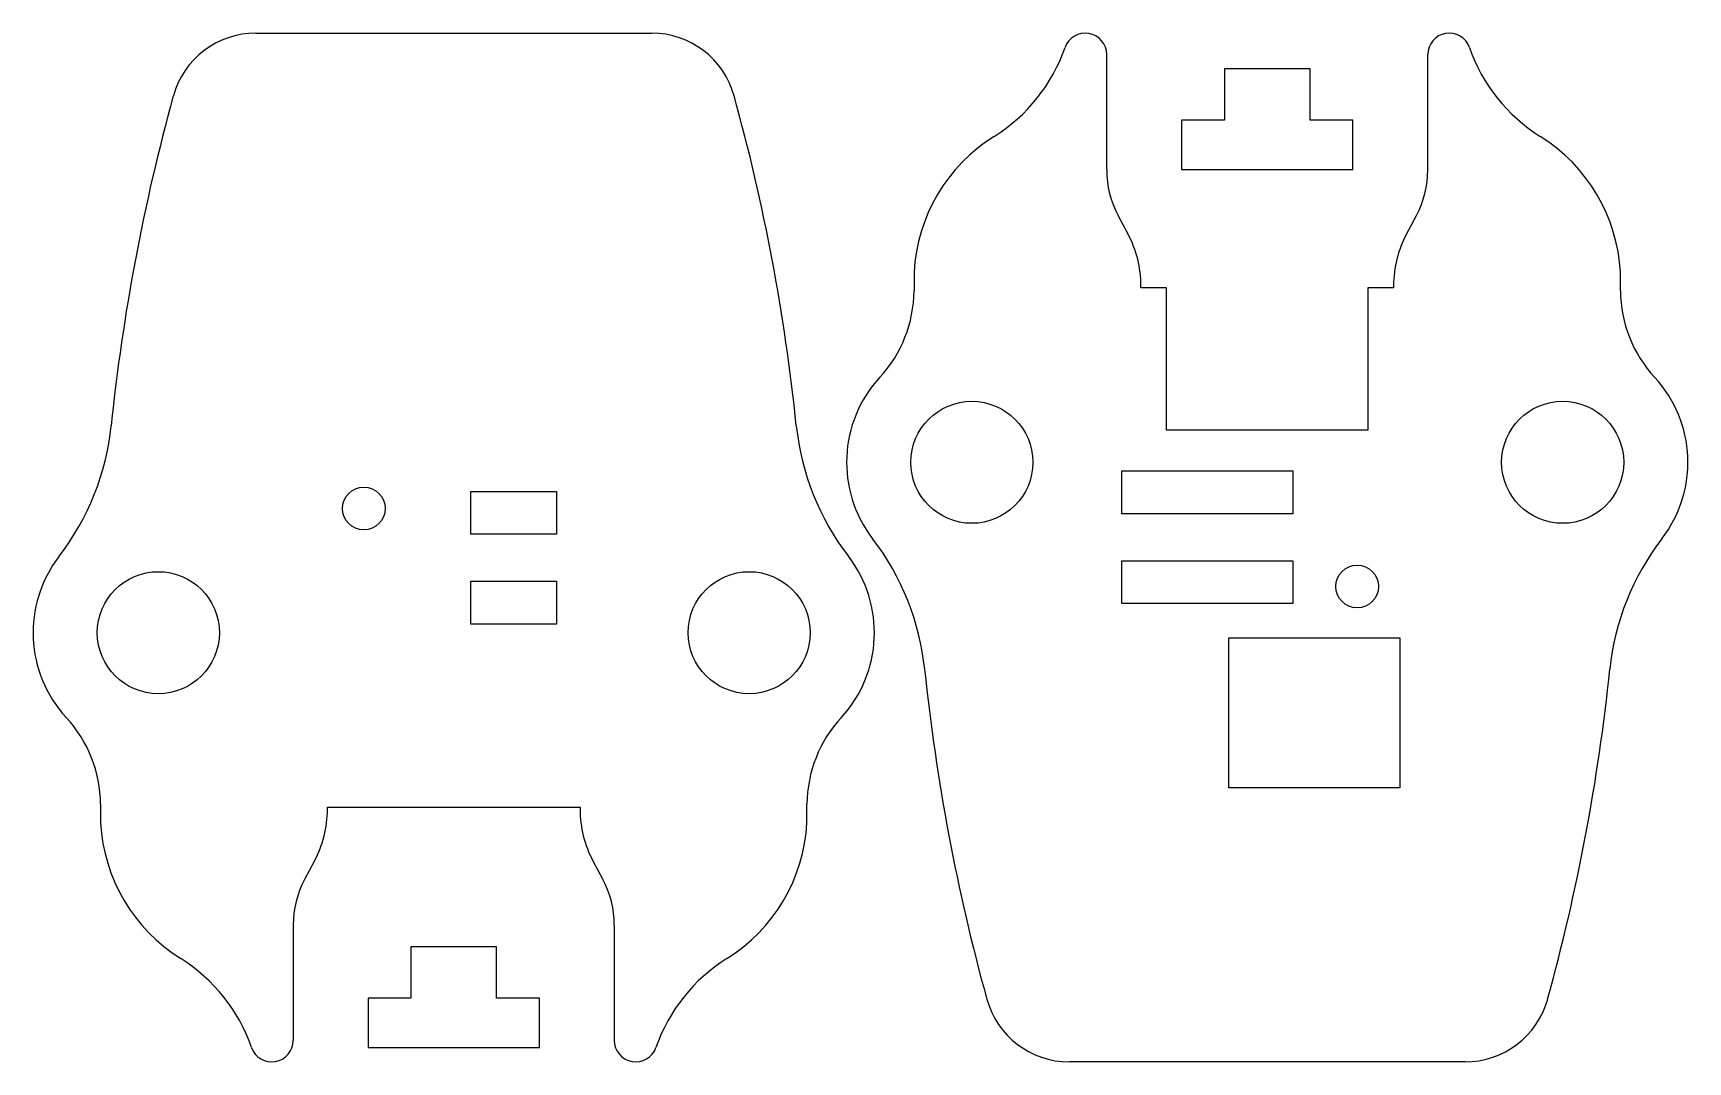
# Model space of a CAD drawing. Header units: millimetres. Extents: x 79.4 to 156.7, y 352 to 400.
import ezdxf

# ---------------------------------------------------------------- set-up
doc = ezdxf.new("R2010")
doc.units = ezdxf.units.MM
for name, color, linetype in [('View034', 7, 'CONTINUOUS'), ('View035', 7, 'CONTINUOUS'), ('View036', 7, 'CONTINUOUS'), ('View037', 7, 'CONTINUOUS')]:
    doc.layers.add(name, color=color, linetype=linetype)

msp = doc.modelspace()

# ---------------------------------------------------------------- linework, layer by layer
at = {"layer": 'View034'}
for p, q in [((129.5, 393.629), (129.5, 399.021)), ((144.5, 393.629), (144.5, 399.021)), ((130.5, 390.629), (130.029, 391.511)), ((143.5, 390.629), (143.971, 391.511)), ((120.5, 388.853), (120.5, 387.979)), ((153.5, 387.979), (153.5, 388.853)), ((131.1, 388.129), (131.1, 388.229)), ((132.3, 388.129), (131.1, 388.129)), ((132.3, 381.479), (132.3, 388.129)), ((142.9, 388.129), (141.7, 388.129)), ((141.7, 388.129), (141.7, 381.479)), ((142.9, 388.229), (142.9, 388.129)), ((141.7, 381.479), (132.3, 381.479)), ((130.2, 377.579), (130.2, 379.579)), ((130.2, 379.579), (138.2, 379.579)), ((138.2, 379.579), (138.2, 377.579)), ((138.2, 377.579), (130.2, 377.579)), ((130.2, 373.379), (130.2, 375.379)), ((130.2, 375.379), (138.2, 375.379)), ((138.2, 375.379), (138.2, 373.379)), ((138.2, 373.379), (130.2, 373.379)), ((135.2, 364.779), (135.2, 371.779)), ((135.2, 371.779), (143.2, 371.779)), ((143.2, 371.779), (143.2, 364.779)), ((143.2, 364.779), (135.2, 364.779)), ((146.244, 351.979), (127.756, 351.979))]:
    msp.add_line(p, q, dxfattribs=at)
for centre, radius in [((123.2, 379.979), 2.85), ((150.8, 379.979), 2.85), ((141.2, 374.179), 1)]:
    msp.add_circle(centre, radius, dxfattribs=at)
for centre, radius, start, end in [((128.5, 399.021), 1, 0, 160.812), ((145.5, 399.021), 1, 19.1881, 180), ((120, 401.979), 8, -57.9605, -19.1881), ((154, 401.979), 8, -160.812, -122.039), ((128.488, 388.416), 8, 122.039, 176.868), ((145.512, 388.416), 8, 3.13187, 57.9605), ((134, 393.629), 4.5, 180, -151.928), ((140, 393.629), 4.5, -28.0725, 0), ((126, 388.229), 5.1, 0, 28.0725), ((148, 388.229), 5.1, 151.928, 180), ((114.5, 388.025), 6, -42.7635, -0.437747), ((159.5, 388.025), 6, -179.562, -137.236), ((123.2, 379.979), 5.85, 137.236, -142.382), ((150.8, 379.979), 5.85, -37.6182, 42.7635), ((109.061, 369.083), 12, 5.89583, 37.6182), ((164.939, 369.083), 12, 142.382, 174.104), ((214.57, 379.979), 94.0704, -174.104, -164.546), ((59.4296, 379.979), 94.0704, -15.4536, -5.89583), ((127.756, 355.979), 4, -164.546, -90), ((146.244, 355.979), 4, -90, -15.4536)]:
    msp.add_arc(centre, radius, start, end, dxfattribs=at)
at = {"layer": 'View035'}
for p, q in [((89.7564, 400.021), (108.244, 400.021)), ((99.8, 376.621), (99.8, 378.621)), ((99.8, 378.621), (103.8, 378.621)), ((103.8, 378.621), (103.8, 376.621)), ((103.8, 376.621), (99.8, 376.621)), ((99.8, 372.421), (99.8, 374.421)), ((99.8, 374.421), (103.8, 374.421)), ((103.8, 374.421), (103.8, 372.421)), ((103.8, 372.421), (99.8, 372.421)), ((82.5, 364.021), (82.5, 363.147)), ((93.1, 363.871), (104.9, 363.871)), ((93.1, 363.771), (93.1, 363.871)), ((104.9, 363.871), (104.9, 363.771)), ((115.5, 363.147), (115.5, 364.021)), ((92.5, 361.371), (92.0294, 360.489)), ((105.5, 361.371), (105.971, 360.489)), ((91.5, 358.371), (91.5, 352.979)), ((106.5, 358.371), (106.5, 352.979))]:
    msp.add_line(p, q, dxfattribs=at)
for centre, radius in [((94.8, 377.821), 1), ((85.2, 372.021), 2.85), ((112.8, 372.021), 2.85)]:
    msp.add_circle(centre, radius, dxfattribs=at)
for centre, radius, start, end in [((89.7564, 396.021), 4, 90, 164.546), ((108.244, 396.021), 4, 15.4536, 90), ((176.57, 372.021), 94.0704, 164.546, 174.104), ((21.4296, 372.021), 94.0704, 5.89583, 15.4536), ((71.0611, 382.917), 12, -37.6182, -5.89583), ((126.939, 382.917), 12, -174.104, -142.382), ((85.2, 372.021), 5.85, 142.382, -137.236), ((112.8, 372.021), 5.85, -42.7635, 37.6182), ((76.5002, 363.975), 6, 0.437747, 42.7635), ((121.5, 363.975), 6, 137.236, 179.562), ((88, 363.771), 5.1, -28.0725, 0), ((110, 363.771), 5.1, 180, -151.928), ((90.4881, 363.584), 8, -176.868, -122.039), ((107.512, 363.584), 8, -57.9605, -3.13187), ((96, 358.371), 4.5, 151.928, 180), ((102, 358.371), 4.5, 0, 28.0725), ((82, 350.021), 8, 19.1881, 57.9605), ((116, 350.021), 8, 122.039, 160.812), ((90.5, 352.979), 1, -160.812, 0), ((107.5, 352.979), 1, 180, -19.1881)]:
    msp.add_arc(centre, radius, start, end, dxfattribs=at)
at = {"layer": 'View036'}
for points in [[(97, 357.35), (97, 354.95)], [(101, 357.35), (97, 357.35)], [(101, 354.95), (101, 357.35)], [(97, 354.95), (95, 354.95)], [(95, 354.95), (95, 352.65)], [(103, 354.95), (101, 354.95)], [(103, 352.65), (103, 354.95)], [(95, 352.65), (103, 352.65)]]:
    msp.add_open_spline(points, degree=1, dxfattribs=at)
at = {"layer": 'View037'}
for points in [[(135, 398.35), (135, 395.95)], [(139, 398.35), (135, 398.35)], [(139, 395.95), (139, 398.35)], [(135, 395.95), (133, 395.95)], [(133, 395.95), (133, 393.65)], [(141, 395.95), (139, 395.95)], [(141, 393.65), (141, 395.95)], [(133, 393.65), (141, 393.65)]]:
    msp.add_open_spline(points, degree=1, dxfattribs=at)

doc.saveas('drawing.dxf')
